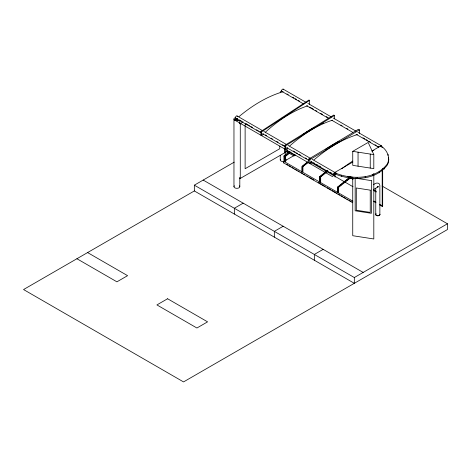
<?xml version="1.0" encoding="UTF-8"?>
<svg xmlns="http://www.w3.org/2000/svg" width="471" height="471" viewBox="0 0 471 471"><rect width="100%" height="100%" fill="white"/><g stroke="black" fill="none" stroke-linecap="round" stroke-linejoin="round"><path stroke-width="0.71" d="M358.048 166.186L358.054 152.168M334.457 173.711C351.307 181.058 375.817 180.87 387.503 164.75C390.424 157.667 387.368 149.79 380.745 145.916L371.866 151.038M387.503 164.75L388.799 159.004M334.457 174.782L334.457 172.633C351.307 179.987 375.817 179.798 387.503 163.678M236.642 118.551L234.823 120.24L234.358 119.887A2.92 1.684 0 0 1 235.423 117.585M373.697 189.442L378.372 186.646L377.813 186.769A2.049 1.26 -3.4 0 1 377.283 186.746M336.518 172.998L332.391 176.572L234.358 119.887M236.801 118.486L235.735 119.393L236.501 118.763M283.942 162.689A0.807 0.465 -60 0 1 283.295 162.407A0.807 0.465 -60 0 1 283.942 161.382L283.942 155.983L289.724 151.273M291.025 152.051L285.367 156.519L285.367 161.412L284.678 161.812L284.678 156.407L290.148 151.956M308.523 162.154L302.865 166.622L302.865 171.515L302.017 171.821L302.017 166.416L307.486 161.965M302.865 171.515L302.176 171.915L302.176 166.51L307.645 162.059M328.046 171.097L320.686 176.913L320.686 181.806L319.674 182.018L319.674 176.613L327.333 170.384M320.686 181.806L319.997 182.2L319.997 176.802L327.651 170.567M353.032 178.374L350.554 176.943L350.554 177.903L338.667 187.293L338.667 192.186L337.66 192.398L337.66 186.999L350.236 176.755L350.236 177.714L346.839 180.399M338.667 192.186L337.984 192.586L337.984 187.181L350.554 176.943M302.706 171.42L302.706 166.528L308.364 162.059M321.493 175.83L320.362 176.725L320.686 176.913M322.629 174.935L323.76 174.04M341.175 184.873L338.343 187.105L338.667 187.293M263.589 133.852A135.371 74.318 -62.3 0 0 261.635 135.719L260.958 135.365L260.958 131.45L308.952 100.017L309.63 100.376L309.63 104.521M261.635 135.719L261.635 131.809L309.63 100.376M287.71 147.759A135.201 75.525 -61.6 0 0 285.72 149.607L284.943 149.183L284.943 145.274L333.745 115.048L334.522 115.472L334.522 118.886M285.72 149.607L285.72 145.692L334.522 115.472M311.914 161.73A135.1 76.744 -60.8 0 0 309.889 163.561L308.805 162.954L308.805 159.045L358.413 129.284L359.497 129.89L359.497 133.305M309.889 163.561L309.889 159.645L359.497 129.89M236.884 119.045L234.823 120.24L235.423 120.505A2.92 1.684 0 0 0 239.415 119.887M246.386 124.067L245.126 124.797L245.126 168.724L279.78 148.718L279.78 146.11M382.058 186.021L447.45 223.772L447.45 229.548L183.537 381.916L23.55 289.547L194.34 190.943L194.34 185.174L234.228 162.142M239.303 177.879L240.275 178.438L287.528 151.156L295.04 155.495M285.255 160.629L295.264 154.847M243.171 203.16L234.34 208.264L234.34 214.034M352.738 151.344L368.169 142.436L373.809 154.612L373.809 168.63L352.738 165.362L352.738 151.344L373.809 154.612M334.457 172.633L352.844 162.018M333.527 174.246L335.387 173.175M283.171 226.251L274.334 231.355L274.334 237.125M373.621 184.744C375.163 182.689 379.744 182.012 379.862 185.433L379.862 214.564M379.691 204.926L382.193 206.375L382.682 206.092L382.682 168.559M323.165 249.347L314.334 254.446L314.334 260.222M194.34 185.174L354.327 277.537L447.45 223.772M283.171 91.727L281.11 92.322A135.065 77.98 -60 0 0 238.944 116.667M260.958 131.45L261.635 131.809M284.943 145.274L285.72 145.692M284.943 145.833L285.72 146.251M284.943 148.442L285.72 148.86M308.805 159.045L309.889 159.645M283.183 89.143L305.997 102.313M307.899 103.408L331.343 116.949M333.244 118.044L356.052 131.215M357.954 132.31L381.404 145.845M381.557 146.74L382.811 147.464M286.974 93.923L288.24 94.653M292.674 97.214L293.945 97.944M295.211 98.674L296.477 99.41M298.379 100.506L299.644 101.236M309.783 107.088L313.586 109.284M315.488 110.385L316.753 111.115M320.551 113.311L322.452 114.406M326.256 116.602L328.157 117.697M340.827 125.015L342.093 125.745M346.532 128.306L347.798 129.036M363.006 137.815L364.907 138.916M366.173 139.646L367.439 140.376M368.705 141.112L370.606 142.207M375.04 144.768L376.311 145.498M377.577 146.228L378.843 146.964M281.87 91.421L303.412 103.856M306.58 105.687L328.758 118.492M331.931 120.323L352.838 132.392M356.005 134.223L378.819 147.394M350.883 176.808L352.785 177.903M373.709 189.984L376.241 191.444M350.253 177.019L352.785 178.485M373.709 190.561L376.241 192.027M347.71 176.26L349.6 177.355M350.236 177.714L353.032 179.333M237.06 115.96L262.53 130.661M263.801 131.397L286.721 144.632M287.999 145.368L310.919 158.603M312.191 159.339L335.117 172.569A1.313 0.759 -60 0 1 334.698 174.606A1.313 0.759 -60 0 1 333.562 173.952A1.313 0.759 -60 0 1 335.117 172.569M240.051 120.282L241.323 121.012M245.756 123.573L249.559 125.769M250.825 126.499L252.727 127.594M256.524 129.79L258.426 130.885M259.698 131.621L260.963 132.351M265.397 134.912L266.663 135.642M271.102 138.203L272.368 138.933M276.801 141.494L278.067 142.224M282.506 144.785L283.772 145.521M293.274 151.008L295.176 152.104M296.442 152.834L297.707 153.564M298.979 154.3L300.881 155.395M305.314 157.956L306.58 158.686M313.551 162.713L314.816 163.443M316.718 164.538L317.984 165.274M319.25 166.004L320.521 166.734M330.024 172.221L331.925 173.322M235.747 118.239L261.211 132.94M262.488 133.676L285.408 146.911M286.68 147.647L308.97 160.511M310.878 161.612L333.798 174.847M310.489 162.189L353.032 186.751M373.915 201.035L375.793 202.118M379.549 204.284L382.682 206.092M239.303 123.42L240.275 123.979L240.275 178.438M373.432 201.311L375.935 202.76M285.455 151.079L294.069 156.054M283.942 155.983L284.678 156.407M319.674 176.613L319.997 176.802M337.66 186.999L337.984 187.181M283.942 161.382L352.844 201.164M286.48 164.155L287.752 164.885M289.023 165.621L290.925 166.722M292.197 167.452L293.468 168.188M294.74 168.918L296.642 170.019M297.913 170.755L299.185 171.485M301.087 172.586L302.358 173.322M303.63 174.052L304.896 174.788M306.804 175.889L308.075 176.619M309.341 177.355L313.786 179.922M318.231 182.483L325.22 186.516M327.121 187.617L330.93 189.819M332.202 190.549L336.647 193.116M337.919 193.852L339.821 194.953M341.092 195.683L342.364 196.419M343.636 197.149L345.537 198.25M346.809 198.986L348.081 199.716M349.347 200.452L351.254 201.547M283.495 162.789L352.708 202.754M203.178 180.069L363.165 272.438M194.34 190.943L354.327 283.312L354.327 277.537M87.594 252.574L127.594 275.665L116.92 281.829L76.92 258.738M237.072 119.004L237.643 120.676L237.425 118.698M388.375 157.391L388.799 160.081M388.057 154.294L388.057 155.371M384.236 168.017L384.236 169.089M382.193 169.578L382.193 206.375M379.214 171.75L379.214 172.828M375.758 188.241L375.758 214.564M373.809 173.369L373.809 238.974L352.738 235.706L352.738 177.09M372.738 174.653L372.738 175.724M370.241 154.064L370.241 168.076M365.225 176.537L365.225 177.608M357.136 177.29L357.136 178.362M348.976 176.86L348.976 177.932M341.257 175.277L341.257 176.348M335.105 174.211L335.105 177.155M311.313 161.947L311.313 163.419M287.528 149.69L287.528 151.156M287.045 149.966L287.045 151.438M285.238 149.36L285.238 161.117M284.631 155.424L284.631 156.095M284.625 148.436L284.625 152.834M280.251 155.512L280.251 159.922M239.804 120.517L239.804 123.455M239.804 177.826L239.804 186.646M233.963 119.045L233.963 186.646M240.275 123.979A132.516 76.508 -60 0 1 242.983 121.671M280.351 92.758A2.92 1.684 0 0 1 281.711 90.862M285.703 159.08A2.92 1.684 0 0 1 285.703 160.764M283.931 161.553A2.92 1.684 0 0 1 280.351 159.486M239.415 185.804A2.92 1.684 0 0 1 236.884 188.329A2.92 1.684 0 0 1 234.358 185.804M341.728 168.801A135.065 77.98 -60 0 1 352.744 161.053M372.119 151.003A135.065 77.98 -60 0 1 373.921 150.308M265.562 132.033A135.371 74.318 -62.3 0 1 307.669 105.834M325.255 149.672A135.1 76.744 -60.8 0 1 326.444 148.848M327.639 148.041A135.1 76.744 -60.8 0 1 337.195 142.201M337.795 141.871A135.1 76.744 -60.8 0 1 338.985 141.229M380.085 146.605A1.313 0.759 -60 0 1 381.31 145.81A1.313 0.759 -60 0 1 381.551 147.058M282.288 91.456A1.313 0.759 -60 0 1 281.611 90.62A1.313 0.759 -60 0 1 282.606 89.166A1.313 0.759 -60 0 1 283.454 89.743M236.159 118.274A1.313 0.759 -60 0 1 235.488 117.438A1.313 0.759 -60 0 1 236.483 115.984A1.313 0.759 -60 0 1 237.331 116.561M379.891 214.317A2.119 1.225 0 0 1 377.412 215.765A2.119 1.225 0 0 1 376.041 213.887M237.537 118.927A0.683 0.394 0 0 1 236.919 119.44A0.683 0.394 0 0 1 236.218 118.963M306.68 132.269A135.201 75.525 -61.6 0 1 313.733 127.982M321.934 123.808A135.201 75.525 -61.6 0 1 323.677 123.037M281.487 118.486A135.371 74.318 -62.3 0 1 282.641 117.709M313.951 159.952A135.1 76.744 -60.8 0 1 357.477 134.571M289.712 145.957A135.201 75.525 -61.6 0 1 332.532 120.17M302.294 134.912A135.201 75.525 -61.6 0 1 305.226 132.899M305.814 132.504A135.201 75.525 -61.6 0 1 314.628 127.182M378.066 186.916A2.049 1.26 63.4 0 1 377.748 187.022M379.797 214.258A2.055 1.183 0 0 1 377.542 215.736A2.055 1.183 0 0 1 376.035 213.969M167.588 298.755L156.914 304.92L196.913 328.01L207.587 321.846L167.588 298.755M371.383 180.634L355.158 178.115L355.158 210.784L371.383 213.298L371.383 180.634M370.241 190.149L356.3 187.982L356.3 210.237L370.241 212.397L370.241 190.149"/></g></svg>
